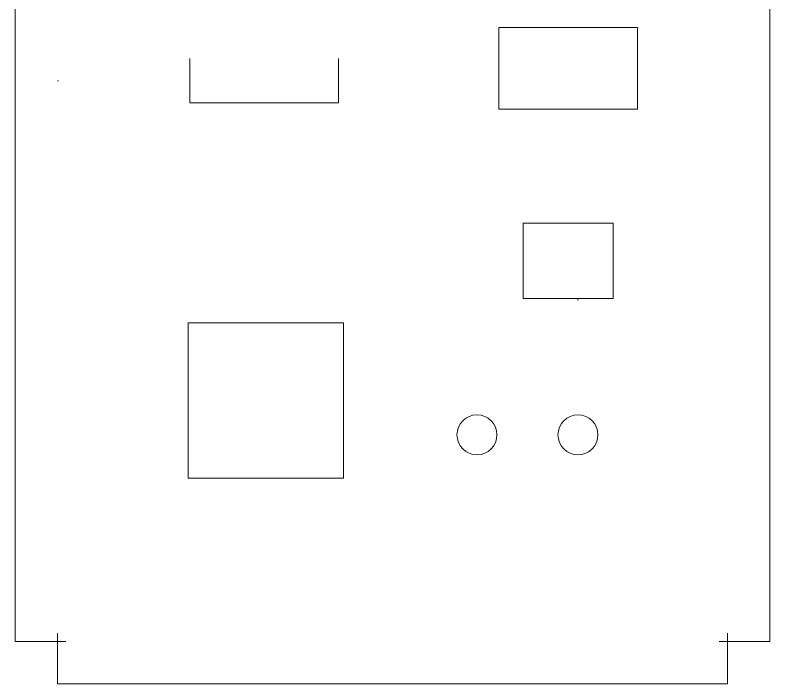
# Model space of a CAD drawing. Header units: centimetres. Extents: x -38.9 to 38.9, y -39.6 to 39.6.
# Drawn here: x -38.85 to 7.35, y -39.6 to 1.35 of the extents above; entities that cross this region are included whole.
import ezdxf

# ---------------------------------------------------------------- set-up
doc = ezdxf.new("R2010")
doc.units = ezdxf.units.CM
doc.header["$MEASUREMENT"] = 0
doc.layers.add('Layer 1', color=7, linetype='Continuous')

msp = doc.modelspace()

# ---------------------------------------------------------------- linework, layer by layer
at = {"layer": 'Layer 1', "color": 250, "lineweight": 20}
for points, knots in [([(-35.75291, -37), (-35.75291, -37), (-38.85291, -37), (-38.85291, -37), (-38.85291, -37), (-38.85291, -37), (-38.85291, -37), (-38.85291, -37), (-38.85291, -37), (-38.85291, -37), (-38.85291, -37), (-38.85291, -37), (-38.85291, -37), (-38.85291, -37), (-38.85291, 37), (-38.85291, 37), (-38.85291, 37), (-38.85291, 37), (-38.85291, 37), (-38.85291, 37), (-38.85291, 37), (-38.85291, 37), (-38.85291, 37), (-38.85291, 37), (-38.85291, 37), (-38.85291, 37), (-35.75291, 37), (-35.75291, 37)], [0, 0, 0, 0, 0.11111111, 0.11111111, 0.11111111, 0.22222222, 0.22222222, 0.22222222, 0.33333333, 0.33333333, 0.33333333, 0.44444444, 0.44444444, 0.44444444, 0.55555556, 0.55555556, 0.55555556, 0.66666667, 0.66666667, 0.66666667, 0.77777778, 0.77777778, 0.77777778, 0.88888889, 0.88888889, 0.88888889, 1, 1, 1, 1]), ([(4.24708, -37), (4.24708, -37), (7.34708, -37), (7.34708, -37), (7.34708, -37), (7.34708, -37), (7.34708, -37), (7.34708, -37), (7.34708, -37), (7.34708, -37), (7.34708, -37), (7.34708, -37), (7.34708, -37), (7.34708, -37), (7.34708, 37), (7.34708, 37), (7.34708, 37), (7.34708, 37), (7.34708, 37), (7.34708, 37), (7.34708, 37), (7.34708, 37), (7.34708, 37), (7.34708, 37), (7.34708, 37), (7.34708, 37), (4.24708, 37), (4.24708, 37)], [0, 0, 0, 0, 0.11111111, 0.11111111, 0.11111111, 0.22222222, 0.22222222, 0.22222222, 0.33333333, 0.33333333, 0.33333333, 0.44444444, 0.44444444, 0.44444444, 0.55555556, 0.55555556, 0.55555556, 0.66666667, 0.66666667, 0.66666667, 0.77777778, 0.77777778, 0.77777778, 0.88888889, 0.88888889, 0.88888889, 1, 1, 1, 1]), ([(-9.253, -4.4), (-9.253, -4.4), (-0.753, -4.4), (-0.753, -4.4), (-0.753, -4.4), (-0.753, 0.6), (-0.753, 0.6), (-0.753, 0.6), (-9.253, 0.6), (-9.253, 0.6), (-9.253, 0.6), (-9.253, -4.4), (-9.253, -4.4)], [0, 0, 0, 0, 0.25, 0.25, 0.25, 0.5, 0.5, 0.5, 0.75, 0.75, 0.75, 1, 1, 1, 1]), ([(-28.15291, -4.01695), (-28.15291, -4.01695), (-19.05292, -4.01695), (-19.05292, -4.01695), (-19.05292, -4.01695), (-19.05292, -4.01695), (-19.05292, -4.01695), (-19.05292, -4.01695), (-19.05292, -4.01695), (-19.05292, -4.01695), (-19.05292, -4.01695), (-19.05292, -4.01695), (-19.05292, -4.01695), (-19.05292, -4.01695), (-19.05292, -1.31695), (-19.05292, -1.31695)], [0, 0, 0, 0, 0.2, 0.2, 0.2, 0.4, 0.4, 0.4, 0.6, 0.6, 0.6, 0.8, 0.8, 0.8, 1, 1, 1, 1]), ([(-7.75299, -16), (-7.75299, -16), (-2.25299, -16), (-2.25299, -16), (-2.25299, -16), (-2.25299, -16), (-2.25299, -16), (-2.25299, -16), (-2.25299, -16), (-2.25299, -16), (-2.25299, -16), (-2.25299, -16), (-2.25299, -16), (-2.25299, -16), (-2.25299, -11.4), (-2.25299, -11.4), (-2.25299, -11.4), (-2.25299, -11.4), (-2.25299, -11.4), (-2.25299, -11.4), (-2.25299, -11.4), (-2.25299, -11.4), (-2.25299, -11.4), (-2.25299, -11.4), (-2.25299, -11.4), (-2.25299, -11.4), (-7.75299, -11.4), (-7.75299, -11.4), (-7.75299, -11.4), (-7.75299, -11.4), (-7.75299, -11.4), (-7.75299, -11.4), (-7.75299, -11.4), (-7.75299, -11.4), (-7.75299, -11.4), (-7.75299, -11.4), (-7.75299, -11.4), (-7.75299, -11.4), (-7.75299, -16), (-7.75299, -16), (-7.75299, -16), (-7.75299, -16), (-7.75299, -16), (-7.75299, -16), (-7.75299, -16), (-7.75299, -16), (-7.75299, -16), (-7.75299, -16), (-7.75299, -16), (-7.75299, -16), (-7.75299, -16), (-7.75299, -16)], [0, 0, 0, 0, 0.05882353, 0.05882353, 0.05882353, 0.11764706, 0.11764706, 0.11764706, 0.17647059, 0.17647059, 0.17647059, 0.23529412, 0.23529412, 0.23529412, 0.29411765, 0.29411765, 0.29411765, 0.35294118, 0.35294118, 0.35294118, 0.41176471, 0.41176471, 0.41176471, 0.47058824, 0.47058824, 0.47058824, 0.52941176, 0.52941176, 0.52941176, 0.58823529, 0.58823529, 0.58823529, 0.64705882, 0.64705882, 0.64705882, 0.70588235, 0.70588235, 0.70588235, 0.76470588, 0.76470588, 0.76470588, 0.82352941, 0.82352941, 0.82352941, 0.88235294, 0.88235294, 0.88235294, 0.94117647, 0.94117647, 0.94117647, 1, 1, 1, 1]), ([(-28.25291, -27), (-28.25291, -27), (-18.75292, -27), (-18.75292, -27), (-18.75292, -27), (-18.75292, -27), (-18.75292, -27), (-18.75292, -27), (-18.75292, -27), (-18.75292, -27), (-18.75292, -27), (-18.75292, -27), (-18.75292, -27), (-18.75292, -27), (-18.75292, -17.5), (-18.75292, -17.5), (-18.75292, -17.5), (-18.75292, -17.5), (-18.75292, -17.5), (-18.75292, -17.5), (-18.75292, -17.5), (-18.75292, -17.5), (-18.75292, -17.5), (-18.75292, -17.5), (-18.75292, -17.5), (-18.75292, -17.5), (-28.25291, -17.5), (-28.25291, -17.5), (-28.25291, -17.5), (-28.25291, -17.5), (-28.25291, -17.5), (-28.25291, -17.5), (-28.25291, -17.5), (-28.25291, -17.5), (-28.25291, -17.5), (-28.25291, -17.5), (-28.25291, -17.5), (-28.25291, -17.5), (-28.25291, -27), (-28.25291, -27), (-28.25291, -27), (-28.25291, -27), (-28.25291, -27), (-28.25291, -27), (-28.25291, -27), (-28.25291, -27), (-28.25291, -27), (-28.25291, -27), (-28.25291, -27), (-28.25291, -27), (-28.25291, -27), (-28.25291, -27)], [0, 0, 0, 0, 0.05882353, 0.05882353, 0.05882353, 0.11764706, 0.11764706, 0.11764706, 0.17647059, 0.17647059, 0.17647059, 0.23529412, 0.23529412, 0.23529412, 0.29411765, 0.29411765, 0.29411765, 0.35294118, 0.35294118, 0.35294118, 0.41176471, 0.41176471, 0.41176471, 0.47058824, 0.47058824, 0.47058824, 0.52941176, 0.52941176, 0.52941176, 0.58823529, 0.58823529, 0.58823529, 0.64705882, 0.64705882, 0.64705882, 0.70588235, 0.70588235, 0.70588235, 0.76470588, 0.76470588, 0.76470588, 0.82352941, 0.82352941, 0.82352941, 0.88235294, 0.88235294, 0.88235294, 0.94117647, 0.94117647, 0.94117647, 1, 1, 1, 1]), ([(-10.58211, -23.125), (-11.25865, -23.125), (-11.8071, -23.67345), (-11.8071, -24.34999), (-11.8071, -24.34999), (-11.8071, -24.34999), (-11.8071, -24.34999), (-11.8071, -24.34999), (-11.8071, -24.34999), (-11.8071, -24.34999), (-11.8071, -24.34999), (-11.8071, -24.34999), (-11.8071, -24.34999), (-11.8071, -25.02654), (-11.25866, -25.57499), (-10.58211, -25.57499), (-10.58211, -25.57499), (-10.58211, -25.57499), (-10.58211, -25.57499), (-10.58211, -25.57499), (-10.58211, -25.57499), (-10.58211, -25.57499), (-10.58211, -25.57499), (-10.5821, -25.57499), (-10.5821, -25.57499), (-9.90555, -25.575), (-9.35711, -25.02655), (-9.35711, -24.35), (-9.35711, -24.35), (-9.35711, -24.35), (-9.35711, -24.35), (-9.35711, -24.35), (-9.35711, -24.35), (-9.35711, -24.35), (-9.35711, -24.35), (-9.3571, -24.35), (-9.3571, -24.35), (-9.3571, -23.67345), (-9.90555, -23.125), (-10.58211, -23.125)], [0, 0, 0, 0, 0.07692308, 0.07692308, 0.07692308, 0.15384615, 0.15384615, 0.15384615, 0.23076923, 0.23076923, 0.23076923, 0.30769231, 0.30769231, 0.30769231, 0.38461538, 0.38461538, 0.38461538, 0.46153846, 0.46153846, 0.46153846, 0.53846154, 0.53846154, 0.53846154, 0.61538462, 0.61538462, 0.61538462, 0.69230769, 0.69230769, 0.69230769, 0.76923077, 0.76923077, 0.76923077, 0.84615385, 0.84615385, 0.84615385, 0.92307692, 0.92307692, 0.92307692, 1, 1, 1, 1]), ([(-4.40211, -23.125), (-5.07865, -23.125), (-5.6271, -23.67345), (-5.6271, -24.34999), (-5.6271, -24.34999), (-5.6271, -24.34999), (-5.6271, -24.34999), (-5.6271, -24.34999), (-5.6271, -24.34999), (-5.6271, -24.34999), (-5.6271, -24.34999), (-5.6271, -24.34999), (-5.6271, -24.34999), (-5.6271, -25.02654), (-5.07866, -25.57499), (-4.40211, -25.57499), (-4.40211, -25.57499), (-4.40211, -25.57499), (-4.40211, -25.57499), (-4.40211, -25.57499), (-4.40211, -25.57499), (-4.40211, -25.57499), (-4.40211, -25.57499), (-4.4021, -25.57499), (-4.4021, -25.57499), (-3.72555, -25.575), (-3.17711, -25.02655), (-3.17711, -24.35), (-3.17711, -24.35), (-3.17711, -24.35), (-3.17711, -24.35), (-3.17711, -24.35), (-3.17711, -24.35), (-3.17711, -24.35), (-3.17711, -24.35), (-3.1771, -24.35), (-3.1771, -24.35), (-3.1771, -23.67345), (-3.72555, -23.125), (-4.40211, -23.125)], [0, 0, 0, 0, 0.07692308, 0.07692308, 0.07692308, 0.15384615, 0.15384615, 0.15384615, 0.23076923, 0.23076923, 0.23076923, 0.30769231, 0.30769231, 0.30769231, 0.38461538, 0.38461538, 0.38461538, 0.46153846, 0.46153846, 0.46153846, 0.53846154, 0.53846154, 0.53846154, 0.61538462, 0.61538462, 0.61538462, 0.69230769, 0.69230769, 0.69230769, 0.76923077, 0.76923077, 0.76923077, 0.84615385, 0.84615385, 0.84615385, 0.92307692, 0.92307692, 0.92307692, 1, 1, 1, 1]), ([(-36.25291, -36.5), (-36.25291, -36.5), (-36.25291, -39.6), (-36.25291, -39.6), (-36.25291, -39.6), (-36.25291, -39.6), (-36.25291, -39.6), (-36.25291, -39.6), (-36.25291, -39.6), (-36.25291, -39.6), (-36.25291, -39.6), (-36.25291, -39.6), (-36.25291, -39.6), (-36.25291, -39.6), (4.74708, -39.6), (4.74708, -39.6), (4.74708, -39.6), (4.74708, -39.6), (4.74708, -39.6), (4.74708, -39.6), (4.74708, -39.6), (4.74708, -39.6), (4.74708, -39.6), (4.74708, -39.6), (4.74708, -39.6), (4.74708, -39.6), (4.74708, -36.5), (4.74708, -36.5)], [0, 0, 0, 0, 0.11111111, 0.11111111, 0.11111111, 0.22222222, 0.22222222, 0.22222222, 0.33333333, 0.33333333, 0.33333333, 0.44444444, 0.44444444, 0.44444444, 0.55555556, 0.55555556, 0.55555556, 0.66666667, 0.66666667, 0.66666667, 0.77777778, 0.77777778, 0.77777778, 0.88888889, 0.88888889, 0.88888889, 1, 1, 1, 1])]:
    msp.add_open_spline(points, degree=3, knots=knots, dxfattribs=at)
for points in [[(-28.15291, -1.31695), (-28.15291, -1.31695), (-28.15291, -4.01695), (-28.15291, -4.01695)], [(-36.20195, -2.66695), (-36.20195, -2.66695), (-36.25291, -2.66695), (-36.25291, -2.66695)], [(-4.4021, -16), (-4.4021, -16), (-4.4021, -16.09805), (-4.4021, -16.09805)], [(4.74708, -37), (4.74708, -37), (4.74708, -36.5), (4.74708, -36.5)]]:
    msp.add_open_spline(points, degree=3, dxfattribs=at)

doc.saveas('drawing.dxf')
